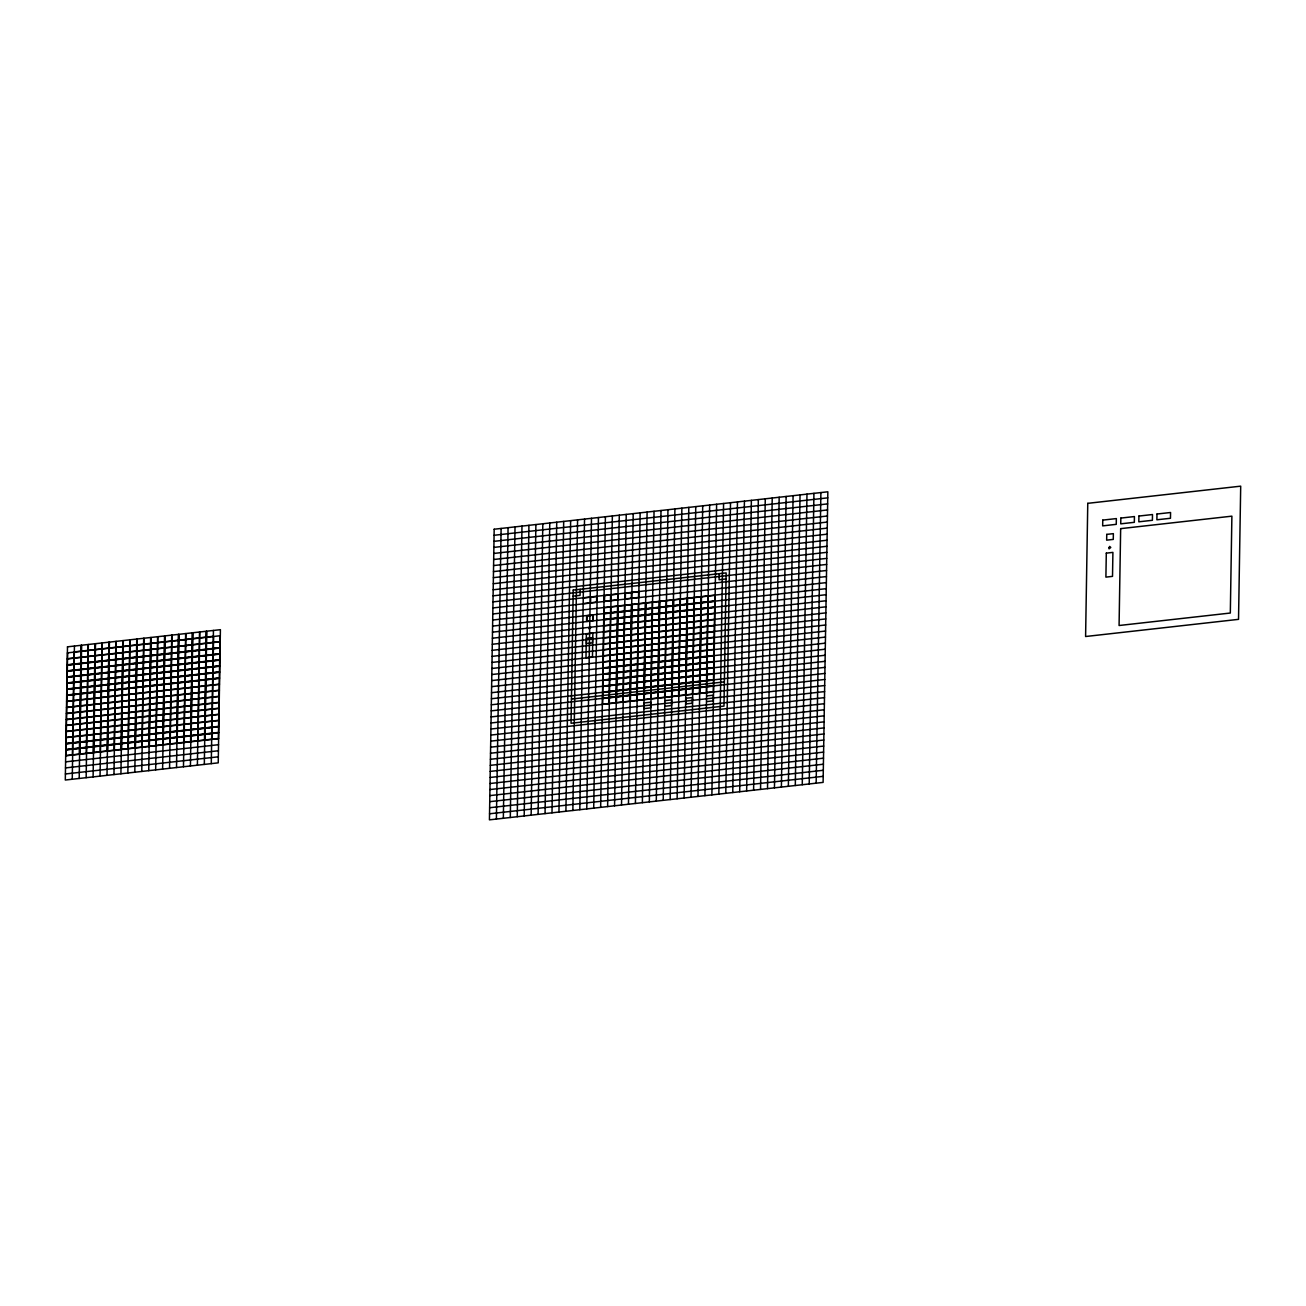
<?xml version="1.0" encoding="UTF-8"?>
<svg xmlns="http://www.w3.org/2000/svg" width="1306" height="1306" viewBox="0 0 1306 1306"><rect width="100%" height="100%" fill="white"/><g stroke="black" fill="none" stroke-linecap="round" stroke-linejoin="round"><path stroke-width="1.5" d="M66.214 737.825L66.133 743.473L72.614 742.739L72.712 737.09M66.312 731.768L66.231 737.417L72.712 736.682L72.809 731.034M66.41 725.712L66.328 731.36L72.809 730.625L72.907 724.977M66.524 719.247L66.606 713.598L73.103 712.88L73.005 718.529M66.622 713.207L66.704 707.542L73.201 706.824L73.103 712.472M66.72 707.15L66.802 701.485L73.299 700.767L73.201 706.415M66.818 701.093L66.9 695.445L73.397 694.71L73.299 700.359M67.504 659.106L67.406 664.77L73.887 664.036L73.985 658.387M67.602 653.065L67.504 658.714L73.985 657.979L74.083 652.331M72.254 779.241L74.426 646.046M79.65 736.306L79.568 741.955L73.071 742.69M79.764 730.25L79.666 735.915L73.169 736.633M79.862 724.21L79.764 729.858L73.267 730.576M79.96 717.745L80.058 712.096L73.56 712.815M80.058 711.688L80.156 706.04L73.658 706.775M80.156 705.632L80.254 699.983L73.756 700.718M80.254 699.575L80.352 693.927L73.854 694.661M80.939 657.604L80.841 663.252L74.36 663.987M81.037 651.547L80.939 657.196L74.458 657.93M81.135 645.49L81.037 651.155L74.556 651.874M79.209 778.458L81.364 645.262M80.123 736.258L80.025 741.906L86.523 741.188L86.604 735.523M80.221 730.201L80.123 735.849L86.62 735.131L86.702 729.483M80.319 724.144L80.221 729.809L86.718 729.075L86.8 723.426M80.417 717.696L80.515 712.048L86.996 711.313L86.914 716.961M80.515 711.639L80.613 705.991L87.094 705.256L87.012 710.905M80.613 705.583L80.711 699.934L87.192 699.2L87.11 704.848M80.711 699.526L80.809 693.878L87.306 693.143L87.208 698.808M81.396 657.555L81.315 663.203L87.796 662.469L87.894 656.82M81.494 651.498L81.413 657.147L87.894 656.428L87.992 650.763M81.592 645.442L81.511 651.09L87.992 650.372L88.09 644.723M86.147 777.69L88.318 644.495M93.559 734.756L93.461 740.404L86.98 741.122M93.657 728.699L93.575 734.347L87.078 735.082M93.754 722.642L93.673 728.291L87.175 729.026M93.869 716.178L93.95 710.529L87.469 711.264M93.967 710.138L94.048 704.473L87.567 705.207M94.065 704.081L94.146 698.432L87.665 699.151M94.163 698.024L94.244 692.376L87.763 693.094M94.848 656.036L94.75 661.701L88.253 662.42M94.946 649.996L94.848 655.645L88.351 656.363M95.044 643.94L94.946 649.588L88.449 650.323M93.101 776.907L95.273 643.711M94.016 734.707L93.934 740.355L100.415 739.62L100.513 733.972M94.114 728.65L94.032 734.298L100.513 733.564L100.611 727.915M94.228 722.593L94.13 728.242L100.611 727.507L100.709 721.859M94.326 716.129L94.424 710.48L100.905 709.746L100.807 715.41M94.424 710.072L94.522 704.424L101.003 703.705L100.905 709.354M94.522 704.032L94.62 698.367L101.101 697.649L101.003 703.297M94.62 697.975L94.718 692.311L101.199 691.592L101.117 697.241M95.305 655.987L95.207 661.636L101.705 660.918L101.786 655.269M95.403 649.931L95.305 655.596L101.803 654.861L101.884 649.213M95.501 643.891L95.403 649.539L101.901 648.804L101.982 643.156M100.056 776.123L102.227 642.927M107.467 733.188L107.37 738.837L100.888 739.571M107.565 727.132L107.467 732.78L100.986 733.515M107.663 721.075L107.565 726.74L101.084 727.458M107.761 714.627L107.859 708.978L101.362 709.697M107.859 708.57L107.957 702.922L101.46 703.64M107.957 702.514L108.055 696.865L101.558 697.6M108.055 696.457L108.153 690.809L101.672 691.543M108.741 654.486L108.659 660.134L102.162 660.869M108.839 648.429L108.757 654.077L102.26 654.812M108.937 642.372L108.855 648.021L102.358 648.755M107.01 775.34L109.182 642.144M107.925 733.139L107.827 738.788L114.324 738.07L114.422 732.405M108.023 727.083L107.925 732.731L114.422 732.013L114.52 726.348M108.12 721.026L108.039 726.675L114.52 725.956L114.618 720.308M108.235 714.578L108.316 708.913L114.814 708.195L114.716 713.843M108.333 708.521L108.414 702.873L114.912 702.138L114.814 707.787M108.431 702.465L108.512 696.816L115.01 696.082L114.912 701.73M108.529 696.408L108.61 690.76L115.108 690.025L115.01 695.674M109.214 654.437L109.116 660.085L115.597 659.35L115.695 653.702M109.312 648.38L109.214 654.028L115.695 653.294L115.793 647.645M109.41 642.323L109.312 647.972L115.793 647.254L115.891 641.589M113.965 774.556L116.12 641.36M121.36 731.638L121.278 737.286L114.781 738.004M121.458 725.581L121.376 731.229L114.879 731.948M121.556 719.524L121.474 725.173L114.977 725.907M121.67 713.06L121.768 707.411L115.271 708.146M121.768 707.003L121.866 701.355L115.369 702.089M121.866 700.963L121.964 695.298L115.467 696.033M121.964 694.906L122.062 689.258L115.565 689.976M122.65 652.918L122.552 658.583L116.071 659.301M122.748 646.862L122.65 652.527L116.169 653.245M122.846 640.822L122.748 646.47L116.267 647.188M120.919 773.789L123.074 640.593M121.833 731.572L121.736 737.237L128.233 736.502L128.315 730.854M121.931 725.532L121.833 731.18L128.331 730.446L128.412 724.797M122.029 719.475L121.931 725.124L128.429 724.389L128.51 718.741M122.127 713.011L122.225 707.362L128.706 706.628L128.625 712.276M122.225 706.954L122.323 701.306L128.804 700.571L128.723 706.236M122.323 700.898L122.421 695.249L128.902 694.531L128.821 700.179M122.421 694.857L122.519 689.193L129 688.474L128.919 694.123M123.107 652.869L123.025 658.518L129.506 657.8L129.604 652.151M123.205 646.813L123.123 652.461L129.604 651.743L129.702 646.095M123.303 640.756L123.221 646.421L129.702 645.686L129.8 640.038M127.857 773.005L130.029 639.809M135.269 730.07L135.171 735.719L128.69 736.453M135.367 724.014L135.269 729.662L128.788 730.397M135.465 717.957L135.367 723.606L128.886 724.34M135.579 711.509L135.661 705.86L129.18 706.579M135.677 705.452L135.759 699.804L129.278 700.522M135.775 699.396L135.857 693.747L129.376 694.466M135.873 693.339L135.955 687.691L129.474 688.425M136.542 651.368L136.461 657.016L129.963 657.751M136.64 645.311L136.559 650.959L130.061 651.694M136.738 639.254L136.657 644.903L130.159 645.637M134.812 772.221L136.983 639.026M135.726 730.021L135.644 735.67L142.125 734.935L142.223 729.287M135.824 723.965L135.742 729.613L142.223 728.895L142.321 723.23M135.922 717.908L135.84 723.557L142.321 722.838L142.419 717.174M136.036 711.46L136.118 705.795L142.615 705.077L142.517 710.725M136.134 705.403L136.232 699.738L142.713 699.02L142.615 704.669M136.232 699.347L136.33 693.698L142.811 692.964L142.713 698.612M136.33 693.29L136.428 687.642L142.909 686.907L142.811 692.555M137.016 651.319L136.918 656.967L143.415 656.232L143.497 650.584M137.114 645.262L137.016 650.91L143.513 650.176L143.595 644.527M137.212 639.205L137.114 644.854L143.611 644.119L143.693 638.471M141.766 771.438L143.938 638.242M149.178 728.503L149.08 734.168L142.599 734.886M149.276 722.463L149.178 728.111L142.697 728.83M149.374 716.406L149.276 722.055L142.795 722.773M149.472 709.942L149.57 704.293L143.072 705.028M149.57 703.885L149.668 698.237L143.17 698.971M149.668 697.828L149.766 692.18L143.268 692.915M149.766 691.788L149.863 686.123L143.366 686.858M150.451 649.8L150.353 655.449L143.872 656.183M150.549 643.744L150.451 649.409L143.97 650.127M150.647 637.703L150.549 643.352L144.068 644.07M148.721 770.671L150.876 637.475M149.635 728.454L149.537 734.103L156.034 733.384L156.116 727.736M149.733 722.398L149.635 728.062L156.132 727.328L156.214 721.679M149.831 716.357L149.733 722.006L156.23 721.271L156.328 715.623M149.929 709.893L150.027 704.244L156.524 703.51L156.426 709.158M150.043 703.836L150.125 698.188L156.622 697.453L156.524 703.101M150.141 697.779L150.223 692.131L156.72 691.396L156.622 697.061M150.239 691.723L150.321 686.074L156.818 685.356L156.72 691.005M150.908 649.751L150.827 655.4L157.308 654.681L157.406 649.017M151.006 643.695L150.925 649.343L157.406 648.625L157.504 642.976M151.104 637.638L151.023 643.287L157.504 642.568L157.602 636.92M155.675 769.887L157.83 636.691M163.07 726.952L162.989 732.601L156.491 733.335M163.168 720.896L163.087 726.544L156.589 727.279M163.266 714.839L163.185 720.488L156.687 721.222M163.381 708.391L163.462 702.726L156.981 703.461M163.479 702.334L163.56 696.686L157.079 697.404M163.577 696.278L163.658 690.629L157.177 691.347M163.674 690.221L163.756 684.573L157.275 685.291M164.36 648.249L164.262 653.898L157.781 654.616M164.458 642.193L164.36 647.841L157.879 648.576M164.556 636.136L164.458 641.785L157.977 642.519M162.613 769.103L164.785 635.908M163.544 726.903L163.446 732.552L169.927 731.817M163.642 720.847L163.544 726.495L170.025 725.761M163.74 714.79L163.642 720.439L170.139 719.72M163.838 708.325L163.936 702.677L170.417 701.959M163.936 702.285L164.034 696.62L170.515 695.902M164.034 696.229L164.132 690.564L170.613 689.846M164.132 690.172L164.23 684.524L170.711 683.789M164.817 648.184L164.719 653.849L171.217 653.114M164.915 642.144L164.817 647.792L171.315 647.058M165.013 636.087L164.915 641.736L171.412 641.001M169.568 768.32L171.739 635.124M170.482 726.12L170.4 731.768L176.881 731.034L176.979 725.385M170.58 720.063L170.498 725.712L176.979 724.993L177.077 719.328M170.694 714.007L170.596 719.655L177.077 718.937L177.175 713.288M170.792 707.558L170.89 701.893L177.371 701.175L177.273 706.824M170.89 701.502L170.988 695.853L177.469 695.119L177.371 700.767M170.988 695.445L171.086 689.797L177.567 689.062L177.469 694.71M171.086 689.388L171.184 683.74L177.665 683.005L177.583 688.654M171.772 647.417L171.674 653.065L178.171 652.331L178.253 646.682M171.87 641.36L171.772 647.009L178.269 646.274L178.351 640.626M171.968 635.304L171.87 640.952L178.367 640.234L178.449 634.569M176.522 767.536L178.693 634.341M177.436 725.336L177.355 730.985L183.836 730.266M177.534 719.28L177.453 724.928L183.934 724.21M177.632 713.223L177.551 718.888L184.032 718.153M177.747 706.775L177.828 701.126L184.326 700.391M177.845 700.718L177.926 695.07L184.424 694.335M177.942 694.661L178.024 689.013L184.521 688.278M178.04 688.605L178.122 682.956L184.619 682.222M178.726 646.633L178.628 652.282L185.126 651.547M178.824 640.577L178.726 646.225L185.223 645.507M178.922 634.52L178.824 640.169L185.321 639.45M183.477 766.769L185.648 633.573M184.391 724.552L184.293 730.201L190.79 729.483L190.888 723.834M184.489 718.496L184.391 724.161L190.888 723.426L190.986 717.778M184.587 712.456L184.505 718.104L190.986 717.369L191.084 711.721M184.701 705.991L184.783 700.342L191.28 699.608L191.182 705.256M184.799 699.934L184.881 694.286L191.378 693.551L191.28 699.216M184.897 693.878L184.979 688.229L191.476 687.511L191.378 693.16M184.995 687.821L185.077 682.173L191.574 681.454L191.476 687.103M185.664 645.85L185.583 651.498L192.064 650.78L192.162 645.131M185.779 639.793L185.681 645.442L192.162 644.723L192.26 639.075M185.876 633.736L185.779 639.401L192.26 638.667L192.357 633.018M190.431 765.985L192.586 632.79M191.345 723.785L191.247 729.434L197.745 728.699M191.443 717.729L191.345 723.377L197.843 722.642M191.541 711.672L191.443 717.321L197.941 716.586M191.639 705.207L191.737 699.559L198.218 698.824M191.737 699.151L191.835 693.502L198.332 692.784M191.835 693.111L191.933 687.446L198.43 686.727M191.933 687.054L192.031 681.405L198.528 680.671M192.619 645.066L192.537 650.731L199.018 649.996M192.717 639.009L192.635 644.674L199.116 643.94M192.815 632.969L192.733 638.618L199.214 637.883M197.386 765.202L199.54 632.006M198.3 723.002L198.202 728.65L204.699 727.915L204.781 722.267M198.398 716.945L198.3 722.593L204.797 721.859L204.879 716.21M198.496 710.888L198.398 716.537L204.895 715.819L204.977 710.154M198.594 704.424L198.692 698.775L205.173 698.057L205.091 703.705M198.692 698.384L198.79 692.719L205.271 692L205.189 697.649M198.79 692.327L198.887 686.678L205.369 685.944L205.287 691.592M198.887 686.27L198.985 680.622L205.466 679.887L205.385 685.536M199.573 644.299L199.475 649.947L205.973 649.213L206.07 643.564M199.671 638.242L199.589 643.891L206.07 643.156L206.168 637.508M199.769 632.186L199.687 637.834L206.168 637.099L206.266 631.451M204.324 764.418L206.495 631.222M205.254 722.218L205.156 727.866L211.637 727.148M205.352 716.161L205.254 721.81L211.735 721.092M205.45 710.105L205.352 715.753L211.833 715.035M205.548 703.656L205.646 698.008L212.127 697.273M205.646 697.6L205.744 691.951L212.225 691.217M205.744 691.543L205.842 685.895L212.323 685.16M205.842 685.487L205.94 679.838L212.421 679.104M206.528 643.515L206.43 649.164L212.927 648.429M206.626 637.459L206.528 643.107L213.025 642.372M206.723 631.402L206.626 637.05L213.123 636.332M211.278 763.635L213.449 630.455M212.192 721.434L212.111 727.083L218.592 726.365L218.69 720.716M212.29 715.378L212.209 721.026L218.69 720.308L218.788 714.66M212.388 709.321L212.307 714.986L218.788 714.251L218.886 708.603M212.503 702.873L212.584 697.224L219.081 696.49L218.984 702.138M212.6 696.816L212.682 691.168L219.179 690.433L219.081 696.082M212.698 690.76L212.796 685.111L219.277 684.377L219.179 690.041M212.796 684.703L212.894 679.055L219.375 678.336L219.277 683.985M213.482 642.732L213.384 648.38L219.881 647.662L219.963 641.997M213.58 636.675L213.482 642.323L219.979 641.605L220.061 635.957M496.394 819.058L501.112 528.457M503.349 818.274L508.067 527.673M510.303 817.491L515.021 526.889M517.241 816.723L521.976 526.106M524.196 815.94L528.93 525.322M531.15 815.156L535.884 524.555M538.105 814.373L542.823 523.771M545.059 813.589L549.777 522.988M551.997 812.822L556.731 522.204M558.952 812.038L563.686 521.437M565.906 811.255L570.64 520.653M572.861 810.471L577.579 519.87M580.158 589.3L580.06 595.356L573.105 596.124M579.815 809.704L584.533 519.086M586.802 621.166L586.9 615.926L592.924 615.24L592.826 620.497M586.769 808.92L591.487 518.302M590.573 602.621L590.671 597.364M596.597 601.935L596.695 596.695M593.708 808.136L598.442 517.535M600.662 807.353L605.396 516.752M603.258 662.224L603.16 667.872L609.657 667.154L609.739 661.505M603.356 656.167L603.258 661.832L609.755 661.097L609.837 655.449M603.454 650.127L603.356 655.775L609.853 655.041L609.935 649.392M603.552 643.662L603.65 638.014L610.131 637.279L610.049 642.927M603.65 637.606L603.747 631.957L610.245 631.222L610.147 636.887M603.747 631.549L603.845 625.9L610.343 625.166L610.245 630.831M603.845 625.492L603.943 619.844L610.441 619.126L610.343 624.774M604.482 601.054L604.564 595.814M610.506 600.385L610.588 595.128M607.616 806.569L612.351 515.968M616.693 660.722L616.612 666.37L610.114 667.105M616.791 654.665L616.71 660.314L610.212 661.048M616.889 648.609L616.807 654.257L610.31 654.992M617.003 642.16L617.085 636.495L610.604 637.23M617.101 636.104L617.183 630.455L610.702 631.173M617.199 630.047L617.281 624.399L610.8 625.117M617.297 623.99L617.379 618.342L610.898 619.06M614.571 805.802L619.289 515.184M617.167 660.673L617.069 666.321L623.55 665.587L623.648 659.938M617.265 654.616L617.167 660.265L623.648 659.53L623.746 653.882M617.363 648.56L617.265 654.208L623.746 653.49L623.844 647.825M617.46 642.095L617.558 636.446L624.039 635.728L623.942 641.377M617.558 636.055L617.656 630.39L624.137 629.672L624.056 635.32M617.656 629.998L617.754 624.35L624.235 623.615L624.154 629.263M617.754 623.942L617.852 618.293L624.333 617.558L624.252 623.207M621.525 805.018L626.243 514.401M625.329 598.719L625.427 593.463M631.369 598.034L631.451 592.793M630.602 659.155L630.504 664.803L624.023 665.538M630.7 653.098L630.602 658.763L624.121 659.481M630.798 647.058L630.7 652.706L624.219 653.424M630.896 640.593L630.994 634.945L624.497 635.663M630.994 634.536L631.092 628.888L624.595 629.623M631.092 628.48L631.19 622.831L624.709 623.566M631.19 622.423L631.288 616.775L624.807 617.509M628.464 804.235L633.198 513.633M631.059 659.106L630.978 664.754L637.459 664.036L637.557 658.387M631.157 653.049L631.076 658.697L637.557 657.979L637.655 652.331M631.255 646.992L631.173 652.657L637.655 651.923L637.752 646.274M631.369 640.544L631.451 634.896L637.948 634.161L637.85 639.809M631.467 634.487L631.549 628.839L638.046 628.104L637.948 633.753M631.565 628.431L631.647 622.782L638.144 622.048L638.046 627.713M631.663 622.374L631.745 616.726L638.242 615.991L638.144 621.656M635.418 803.451L640.152 512.85M644.495 657.604L644.413 663.252L637.916 663.97M644.593 651.547L644.511 657.196L638.014 657.93M644.707 645.49L644.609 651.139L638.112 651.874M644.805 639.026L644.903 633.377L638.405 634.112M644.903 632.986L645.001 627.321L638.503 628.055M645.001 626.929L645.099 621.281L638.601 621.999M645.099 620.872L645.197 615.224L638.699 615.942M642.372 802.668L647.107 512.066M644.968 657.555L644.87 663.203L651.368 662.469L651.449 656.82M645.066 651.498L644.968 657.147L651.465 656.412L651.547 650.763M645.164 645.442L645.066 651.09L651.563 650.355L651.645 644.707M645.262 638.977L645.36 633.328L651.841 632.594L651.759 638.259M645.36 632.92L645.458 627.272L651.939 626.554L651.857 632.202M645.458 626.88L645.556 621.215L652.037 620.497L651.955 626.145M645.556 620.823L645.654 615.175L652.135 614.44L652.053 620.089M649.327 801.9L654.045 511.283M658.404 656.036L658.306 661.685L651.825 662.42M658.502 649.98L658.404 655.628L651.923 656.363M658.599 643.923L658.518 649.588L652.02 650.306M658.714 637.475L658.795 631.826L652.314 632.545M658.812 631.418L658.893 625.77L652.412 626.488M658.91 625.362L658.991 619.713L652.51 620.448M659.008 619.305L659.089 613.657L652.608 614.391M656.281 801.117L660.999 510.515M658.861 655.987L658.779 661.636L665.26 660.918L665.358 655.253M658.959 649.931L658.877 655.579L665.358 654.861L665.456 649.213M659.057 643.874L658.975 649.523L665.456 648.804L665.554 643.156M659.171 637.426L659.269 631.778L665.75 631.043L665.652 636.691M659.269 631.369L659.367 625.721L665.848 624.986L665.75 630.635M659.367 625.313L659.465 619.664L665.946 618.93L665.848 624.578M659.465 619.256L659.563 613.608L666.044 612.873L665.946 618.538M663.219 800.333L667.954 509.732M672.312 654.486L672.215 660.134L665.734 660.852M672.41 648.429L672.312 654.077L665.831 654.812M672.508 642.372L672.41 648.021L665.929 648.755M672.606 635.908L672.704 630.259L666.207 630.994M672.704 629.851L672.802 624.203L666.305 624.937M672.802 623.811L672.9 618.146L666.403 618.881M672.9 617.754L672.998 612.106L666.501 612.824M670.174 799.55L674.908 508.948M672.77 654.42L672.672 660.085L679.169 659.35L679.267 653.702M672.868 648.38L672.77 654.028L679.267 653.294L679.365 647.645M672.965 642.323L672.868 647.972L679.365 647.237L679.463 641.589M673.08 635.859L673.161 630.21L679.659 629.476L679.561 635.14M673.178 629.802L673.259 624.154L679.757 623.419L679.659 629.084M673.276 623.746L673.357 618.097L679.855 617.379L679.757 623.027M673.374 617.705L673.455 612.041L679.953 611.322L679.855 616.971M677.128 798.782L681.863 508.165M686.205 652.918L686.123 658.567L679.626 659.301M686.303 646.862L686.221 652.51L679.724 653.245M686.401 640.805L686.319 646.454L679.822 647.188M686.515 634.357L686.597 628.708L680.116 629.427M686.613 628.3L686.695 622.652L680.214 623.37M686.711 622.244L686.809 616.595L680.312 617.314M686.809 616.187L686.907 610.539L680.41 611.273M684.083 797.999L688.801 507.381M686.678 652.869L686.581 658.518L693.078 657.783L693.16 652.135M686.776 646.813L686.678 652.461L693.176 651.743L693.257 646.078M686.874 640.756L686.776 646.405L693.274 645.686L693.355 640.038M686.972 634.308L687.07 628.643L693.551 627.925L693.47 633.573M687.07 628.251L687.168 622.603L693.649 621.868L693.568 627.517M687.168 622.195L687.266 616.546L693.747 615.812L693.666 621.46M687.266 616.138L687.364 610.49L693.845 609.755L693.764 615.404M691.037 797.215L695.755 506.614M700.114 651.351L700.016 657.016L693.535 657.734M700.212 645.311L700.114 650.959L693.633 651.678M700.31 639.254L700.212 644.903L693.731 645.637M700.408 632.79L700.506 627.141L694.025 627.876M700.506 626.733L700.604 621.085L694.123 621.819M700.62 620.677L700.702 615.028L694.221 615.763M700.718 614.636L700.8 608.971L694.319 609.706M697.992 796.431L702.71 505.83M700.571 651.302L700.489 656.951L706.97 656.232L707.068 650.584M700.669 645.246L700.587 650.91L707.068 650.176L707.166 644.527M700.767 639.205L700.685 644.854L707.166 644.119L707.264 638.471M700.881 632.741L700.963 627.092L707.46 626.358L707.362 632.006M700.979 626.684L701.061 621.036L707.558 620.301L707.46 625.966M701.077 620.628L701.175 614.979L707.656 614.261L707.558 619.909M701.175 614.571L701.273 608.923L707.754 608.204L707.656 613.853M704.93 795.648L709.664 505.047M714.023 649.8L713.925 655.449L707.428 656.183M714.121 643.744L714.023 649.392L707.542 650.127M714.219 637.687L714.121 643.336L707.64 644.07M714.317 631.239L714.415 625.574L707.917 626.309M714.415 625.182L714.513 619.534L708.015 620.252M714.513 619.126L714.611 613.477L708.113 614.195M714.611 613.069L714.709 607.421L708.211 608.139M711.884 794.881L716.619 504.263M719.198 573.693L719.1 579.75L726.038 578.966M718.839 794.097L723.573 503.496M725.793 793.313L730.511 502.712M732.748 792.53L737.466 501.928M739.686 791.746L744.42 501.145M746.64 790.979L751.374 500.361M753.595 790.195L758.329 499.594M760.549 789.412L765.267 498.81M767.504 788.628L772.221 498.027M774.458 787.861L779.176 497.243M781.396 787.077L786.13 496.46M788.351 786.294L793.085 495.692M795.305 785.51L800.039 494.909M802.259 784.726L806.977 494.125M809.214 783.959L813.932 493.341M816.152 783.176L820.886 492.574M494.076 535.28L827.743 497.847M493.978 541.337L827.645 503.887M493.88 547.394L827.547 509.944M493.782 553.45L827.449 516.001M493.668 559.507L827.351 522.057M493.57 565.563L827.253 528.114M493.472 571.604L827.155 534.17M493.374 577.66L827.057 540.227M493.276 583.717L826.959 546.267M493.178 589.773L826.845 552.324M493.08 595.83L826.747 558.38M492.982 601.886L826.649 564.437M67.373 652.886L220.306 635.728M492.884 607.943L826.551 570.493M583.488 597.968L596.924 596.467L596.826 602.115L583.39 603.617M625.199 593.283L638.634 591.781L638.536 597.43L625.101 598.948M67.275 658.942L220.208 641.768M492.786 613.983L826.453 576.55M67.177 664.999L220.11 647.825M74.344 664.395L80.841 663.66L80.743 669.309L74.262 670.043M88.253 662.828L94.734 662.093L94.652 667.758L88.155 668.476M102.162 661.26L108.643 660.542L108.561 666.191L102.064 666.925M116.054 659.71L122.552 658.975L122.454 664.623L115.973 665.358M129.963 658.142L136.444 657.424L136.363 663.073L129.865 663.791M143.872 656.591L150.353 655.857L150.255 661.505L143.774 662.24M157.765 655.024L164.262 654.306L164.164 659.954L157.683 660.673M171.2 653.522L164.719 654.241L164.621 659.905L171.119 659.171M185.109 651.955L178.628 652.69L178.53 658.338L185.011 657.604M199.018 650.404L192.521 651.123L192.439 656.771L198.92 656.053M212.911 648.837L206.43 649.572L206.332 655.22L212.829 654.486M492.689 620.04L826.355 582.607M611.094 606.964L617.575 606.229L617.493 611.877L610.996 612.612M625.003 605.396L631.484 604.678L631.386 610.326L624.905 611.045M638.895 603.845L645.393 603.111L645.295 608.759L638.814 609.494M652.804 602.278L659.285 601.544L659.204 607.208L652.706 607.927M666.713 600.711L673.194 599.993L673.096 605.641L666.615 606.376M680.606 599.16L687.103 598.426L687.005 604.074L680.524 604.809M694.514 597.593L700.995 596.875L700.914 602.523L694.417 603.241M708.407 596.042L714.904 595.307L714.806 600.956L708.325 601.691M67.079 671.039L220.012 653.882M74.246 670.435L80.743 669.717L80.645 675.365L74.164 676.1M88.155 668.884L94.636 668.15L94.554 673.798L88.057 674.533M102.064 667.317L108.545 666.599L108.447 672.247L101.966 672.965M115.956 665.766L122.454 665.032L122.356 670.68L115.875 671.415M129.865 664.199L136.346 663.481L136.265 669.129L129.767 669.847M143.774 662.648L150.255 661.913L150.157 667.562L143.676 668.297M157.667 661.081L164.164 660.346L164.066 666.011L157.585 666.729M171.102 659.579L164.621 660.297L164.523 665.946L171.021 665.227M185.011 658.012L178.53 658.746L178.432 664.395L184.913 663.66M198.92 656.445L192.423 657.179L192.341 662.828L198.822 662.109M212.813 654.894L206.332 655.612L206.234 661.277L212.731 660.542M492.591 626.096L826.257 588.663M610.996 613.02L617.477 612.285L617.395 617.934L610.898 618.669M624.905 611.453L631.386 610.718L631.288 616.383L624.807 617.101M638.797 609.886L645.295 609.167L645.197 614.816L638.716 615.55M652.706 608.335L659.187 607.6L659.106 613.249L652.608 613.983M666.599 606.768L673.096 606.049L672.998 611.698L666.517 612.416M680.508 605.217L687.005 604.482L686.907 610.131L680.41 610.865M694.417 603.65L700.898 602.931L700.816 608.58L694.319 609.298M708.309 602.099L714.806 601.364L714.709 607.012L708.227 607.747M66.981 677.096L219.898 659.938M74.148 676.492L80.645 675.773L80.548 681.422L74.067 682.14M88.057 674.941L94.538 674.206L94.456 679.855L87.959 680.589M101.966 673.374L108.447 672.655L108.349 678.304L101.868 679.022M115.859 671.823L122.356 671.088L122.258 676.737L115.777 677.471M129.767 670.256L136.248 669.521L136.167 675.186L129.669 675.904M143.66 668.688L150.157 667.97L150.059 673.618L143.578 674.353M157.569 667.137L164.066 666.403L163.968 672.051L157.471 672.786M171.004 665.619L164.523 666.354L164.425 672.002L170.923 671.284M184.913 664.068L178.432 664.787L178.334 670.451L184.815 669.717M198.822 662.501L192.325 663.236L192.243 668.884L198.724 668.15M212.715 660.95L206.234 661.669L206.136 667.333L212.633 666.599M492.493 632.153L826.159 594.703M66.884 683.152L219.8 665.995M74.05 682.548L80.548 681.83L80.45 687.478L73.969 688.197M87.959 680.997L94.44 680.263L94.358 685.911L87.861 686.646M101.868 679.43L108.349 678.696L108.251 684.36L101.77 685.079M115.761 677.863L122.258 677.145L122.16 682.793L115.679 683.528M129.669 676.312L136.151 675.577L136.069 681.226L129.572 681.961M143.562 674.745L150.059 674.027L149.961 679.675L143.48 680.393M157.471 673.194L163.968 672.459L163.87 678.108L157.373 678.842M170.906 671.676L164.425 672.41L164.327 678.059L170.825 677.324M184.815 670.125L178.334 670.843L178.236 676.508L184.717 675.773M198.724 668.558L192.227 669.292L192.145 674.941L198.626 674.206M212.617 667.007L206.136 667.725L206.038 673.374L212.535 672.655M492.395 638.21L826.061 600.76M66.769 689.209L219.702 672.051M73.952 688.605L80.45 687.87L80.352 693.535L73.871 694.253M87.861 687.038L94.342 686.319L94.261 691.968L87.763 692.702M101.77 685.487L108.251 684.752L108.153 690.401L101.672 691.135M115.663 683.92L122.16 683.201L122.062 688.85L115.581 689.568M129.572 682.369L136.053 681.634L135.971 687.283L129.474 688.017M143.464 680.801L149.961 680.083L149.863 685.732L143.382 686.45M157.373 679.251L163.87 678.516L163.772 684.164L157.275 684.899M170.808 677.732L164.327 678.467L164.23 684.115L170.727 683.381M184.717 676.182L178.236 676.9L178.138 682.548L184.619 681.83M198.626 674.614L192.129 675.349L192.047 680.997L198.528 680.263M212.519 673.047L206.038 673.782L205.94 679.43L212.437 678.712M492.297 644.266L825.963 606.817M66.671 695.265L219.604 678.108M492.199 650.323L825.865 612.873M66.573 701.322L219.506 684.148M492.101 656.363L825.767 618.93M610.506 643.287L616.987 642.552L616.905 648.2L610.408 648.935M624.399 641.719L630.896 641.001L630.798 646.65L624.317 647.368M638.308 640.169L644.805 639.434L644.707 645.082L638.21 645.817M652.216 638.601L658.697 637.883L658.616 643.532L652.118 644.25M666.109 637.05L672.606 636.316L672.508 641.964L666.027 642.699M680.018 635.483L686.499 634.749L686.417 640.413L679.92 641.132M693.927 633.916L700.408 633.198L700.31 638.846L693.829 639.581M707.819 632.365L714.317 631.631L714.219 637.279L707.738 638.014M66.475 707.379L219.408 690.205M492.003 662.42L825.67 624.986M66.377 713.419L219.31 696.261M491.905 668.476L825.572 631.043M66.279 719.475L219.212 702.318M73.463 718.871L79.96 718.153L79.862 723.802L73.365 724.52M87.371 717.321L93.852 716.586L93.771 722.234L87.273 722.969M101.264 715.753L107.761 715.035L107.663 720.683L101.182 721.402M115.173 714.202L121.654 713.468L121.572 719.116L115.075 719.851M129.082 712.635L135.563 711.901L135.465 717.565L128.984 718.284M142.974 711.068L149.472 710.35L149.374 715.998L142.893 716.733M156.883 709.517L163.364 708.783L163.283 714.431L156.785 715.166M170.319 707.999L163.838 708.734L163.74 714.382L170.237 713.664M184.228 706.448L177.73 707.183L177.649 712.831L184.13 712.096M198.12 704.881L191.639 705.615L191.541 711.264L198.039 710.546M212.029 703.33L205.548 704.048L205.45 709.713L211.931 708.978M491.807 674.533L825.474 637.083M66.182 725.532L219.114 708.374M491.709 680.589L825.376 643.14M610.114 667.497L616.595 666.778L616.514 672.427L610.016 673.145M624.007 665.946L630.504 665.211L630.406 670.86L623.925 671.594M637.916 664.379L644.397 663.66L644.315 669.309L637.818 670.027M651.825 662.828L658.306 662.093L658.208 667.741L651.727 668.476M665.717 661.26L672.215 660.526L672.117 666.191L665.636 666.909M679.626 659.693L686.107 658.975L686.025 664.623L679.528 665.358M693.519 658.142L700.016 657.408L699.918 663.056L693.437 663.791M707.428 656.575L713.925 655.857L713.827 661.505L707.33 662.24M66.084 731.589L219.016 714.431M491.611 686.646L825.278 649.196M610.016 673.553L616.497 672.835L616.399 678.483L609.918 679.202M623.909 672.002L630.406 671.268L630.308 676.916L623.827 677.651M637.818 670.435L644.299 669.7L644.217 675.365L637.72 676.084M651.727 668.868L658.208 668.15L658.11 673.798L651.629 674.533M665.619 667.317L672.117 666.582L672.019 672.231L665.538 672.965M679.528 665.75L686.009 665.032L685.928 670.68L679.43 671.415M693.421 664.199L699.918 663.464L699.82 669.113L693.339 669.847M707.33 662.632L713.827 661.913L713.729 667.562L707.232 668.28M65.986 737.645L218.918 720.488M491.513 692.702L825.18 655.253M609.918 679.61L616.399 678.875L616.301 684.54L609.82 685.258M623.811 678.043L630.308 677.324L630.21 682.973L623.729 683.707M637.72 676.492L644.201 675.757L644.119 681.405L637.622 682.14M651.629 674.924L658.11 674.206L658.012 679.855L651.531 680.589M665.521 673.374L672.019 672.639L671.921 678.287L665.44 679.022M679.43 671.806L685.911 671.088L685.83 676.737L679.332 677.455M693.323 670.256L699.82 669.521L699.722 675.169L693.241 675.904M707.232 668.688L713.729 667.954L713.631 673.618L707.134 674.337M65.888 743.702L218.82 726.528M73.071 743.098L79.552 742.363L79.47 748.011L72.973 748.746M86.98 741.53L93.461 740.812L93.363 746.461L86.882 747.179M100.872 739.98L107.37 739.245L107.272 744.893L100.791 745.628M114.781 738.412L121.262 737.678L121.18 743.343L114.683 744.061M128.69 736.845L135.171 736.127L135.073 741.775L128.592 742.51M142.583 735.294L149.08 734.56L148.982 740.208L142.501 740.943M156.491 733.727L162.972 733.009L162.891 738.657L156.393 739.376M169.927 732.225L163.446 732.96L163.348 738.608L169.829 737.874M183.836 730.658L177.338 731.393L177.257 737.041L183.738 736.323M197.728 729.107L191.247 729.825L191.149 735.49L197.647 734.756M211.637 727.54L205.14 728.275L205.058 733.923L211.539 733.188M491.415 698.743L825.082 661.309M609.82 685.666L616.301 684.932L616.203 690.58L609.722 691.315M623.713 684.099L630.21 683.381L630.112 689.029L623.631 689.764M637.622 682.548L644.103 681.814L644.021 687.462L637.524 688.197M651.514 680.981L658.012 680.263L657.914 685.911L651.433 686.63M665.423 679.43L671.921 678.696L671.823 684.344L665.325 685.079M679.332 677.863L685.813 677.128L685.732 682.793L679.234 683.511M693.225 676.296L699.722 675.577L699.624 681.226L693.143 681.961M707.134 674.745L713.615 674.01L713.533 679.659L707.036 680.393M65.79 749.758L218.722 732.584M72.973 749.154L79.454 748.42L79.372 754.068L72.875 754.803M86.882 747.587L93.363 746.852L93.265 752.517L86.784 753.236M100.774 746.02L107.272 745.302L107.174 750.95L100.693 751.685M114.683 744.469L121.164 743.734L121.083 749.383L114.585 750.117M128.576 742.902L135.073 742.183L134.975 747.832L128.494 748.55M142.485 741.351L148.982 740.616L148.884 746.265L142.387 746.999M156.393 739.784L162.875 739.065L162.793 744.714L156.296 745.432M169.829 738.282L163.348 739L163.25 744.665L169.731 743.93M183.738 736.715L177.241 737.449L177.159 743.098L183.64 742.363M197.63 735.164L191.149 735.882L191.051 741.53L197.549 740.812M211.539 733.597L205.042 734.331L204.96 739.98L211.441 739.245M491.317 704.799L824.984 667.366M609.722 691.723L616.203 690.988L616.106 696.637L609.624 697.371M623.615 690.156L630.112 689.437L630.014 695.086L623.533 695.804M637.524 688.605L644.005 687.87L643.923 693.519L637.426 694.253M651.416 687.038L657.914 686.303L657.816 691.968L651.335 692.686M665.325 685.47L671.823 684.752L671.725 690.401L665.227 691.135M679.234 683.92L685.715 683.185L685.634 688.833L679.136 689.568M693.127 682.352L699.624 681.634L699.526 687.283L693.045 688.017M707.036 680.801L713.517 680.067L713.435 685.715L706.938 686.45M65.692 755.799L218.624 738.641M571.44 699.053L724.373 681.895M491.219 710.856L824.886 673.423M609.624 697.779L616.106 697.045L616.008 702.693L609.527 703.428M623.517 696.212L630.014 695.478L629.916 701.142L623.435 701.861M637.426 694.645L643.907 693.927L643.825 699.575L637.328 700.31M651.319 693.094L657.816 692.36L657.718 698.008L651.237 698.743M665.227 691.527L671.725 690.809L671.627 696.457L665.129 697.192M679.136 689.976L685.617 689.241L685.536 694.89L679.038 695.625M693.029 688.409L699.526 687.691L699.428 693.339L692.947 694.057M706.938 686.858L713.419 686.123L713.337 691.772L706.84 692.506M65.594 761.855L218.526 744.698M491.121 716.912L824.788 679.463M65.496 767.912L218.429 750.754M665.081 700.62L671.562 699.885L671.48 705.534L664.983 706.268M706.791 695.935L713.272 695.2L713.19 700.865L706.693 701.583M491.023 722.969L824.69 685.519M65.398 773.968L218.331 756.811M490.925 729.026L824.592 691.576M490.827 735.082L824.494 697.633M490.73 741.139L824.396 703.689M490.615 747.179L824.298 709.746M490.517 753.236L824.2 715.802M490.419 759.292L824.102 721.843M490.321 765.349L824.004 727.899M490.223 771.405L823.906 733.956M490.125 777.462L823.792 740.012M490.028 783.518L823.694 746.069M489.93 789.559L823.596 752.125M489.832 795.615L823.498 758.182M489.734 801.672L823.4 764.222M489.636 807.728L823.302 770.279M489.538 813.785L823.204 776.335M67.488 646.829L65.3 780.025L218.233 762.851L220.404 629.672L67.471 646.829M66.018 749.922L65.937 755.586L72.418 754.852L72.516 749.203L66.018 749.922M66.116 743.881L66.035 749.53L72.516 748.795L72.614 743.147L66.116 743.881M66.508 719.655L66.426 725.303L72.907 724.585L73.005 718.92L66.508 719.655M66.998 689.388L66.916 695.037L73.397 694.302L73.495 688.654L66.998 689.388M67.096 683.332L67.014 688.98L73.495 688.246L73.593 682.597L67.096 683.332M67.21 677.275L67.112 682.924L73.593 682.205L73.691 676.541L67.21 677.275M67.308 671.219L67.21 676.867L73.691 676.149L73.789 670.5L67.308 671.219M67.406 665.162L67.308 670.811L73.789 670.092L73.887 664.444L67.406 665.162M79.927 748.371L79.829 754.019L86.327 753.284L86.408 747.636L79.927 748.371M80.025 742.314L79.927 747.963L86.425 747.244L86.506 741.579L80.025 742.314M80.417 718.088L80.319 723.753L86.816 723.018L86.898 717.369L80.417 718.088M80.907 687.821L80.809 693.47L87.306 692.751L87.404 687.103L80.907 687.821M81.005 681.765L80.907 687.413L87.404 686.695L87.502 681.046L81.005 681.765M81.103 675.708L81.021 681.373L87.502 680.638L87.6 674.99L81.103 675.708M81.201 669.668L81.119 675.316L87.6 674.582L87.698 668.933L81.201 669.668M81.299 663.611L81.217 669.26L87.698 668.525L87.796 662.877L81.299 663.611M93.82 746.803L93.738 752.452L100.219 751.734L100.317 746.085L93.82 746.803M93.918 740.747L93.836 746.412L100.317 745.677L100.415 740.029L93.918 740.747M94.326 716.537L94.228 722.185L100.709 721.451L100.807 715.802L94.326 716.537M94.816 686.27L94.718 691.919L101.215 691.184L101.297 685.536L94.816 686.27M94.914 680.214L94.816 685.862L101.313 685.128L101.395 679.479L94.914 680.214M95.012 674.157L94.914 679.806L101.411 679.071L101.493 673.423L95.012 674.157M95.109 668.101L95.012 673.749L101.509 673.031L101.59 667.366L95.109 668.101M95.207 662.044L95.109 667.692L101.607 666.974L101.688 661.326L95.207 662.044M107.729 745.253L107.631 750.901L114.128 750.166L114.21 744.518L107.729 745.253M107.827 739.196L107.729 744.844L114.226 744.11L114.324 738.461L107.827 739.196M108.218 714.97L108.137 720.634L114.618 719.9L114.716 714.251L108.218 714.97M108.708 684.703L108.627 690.352L115.108 689.633L115.206 683.969L108.708 684.703M108.806 678.647L108.724 684.295L115.206 683.577L115.303 677.928L108.806 678.647M108.904 672.59L108.822 678.255L115.303 677.52L115.401 671.872L108.904 672.59M109.002 666.533L108.92 672.198L115.401 671.464L115.499 665.815L109.002 666.533M109.1 660.493L109.018 666.142L115.499 665.407L115.597 659.759L109.1 660.493M121.638 743.685L121.54 749.334L128.037 748.616L128.119 742.951L121.638 743.685M121.736 737.629L121.638 743.277L128.135 742.559L128.217 736.91L121.736 737.629M122.127 713.419L122.029 719.067L128.527 718.333L128.608 712.684L122.127 713.419M122.617 683.136L122.519 688.801L129.016 688.066L129.098 682.418L122.617 683.136M122.715 677.096L122.617 682.744L129.114 682.01L129.196 676.361L122.715 677.096M122.813 671.039L122.715 676.688L129.212 675.953L129.31 670.305L122.813 671.039M122.911 664.983L122.813 670.631L129.31 669.896L129.408 664.248L122.911 664.983M123.009 658.926L122.911 664.574L129.408 663.856L129.506 658.191L123.009 658.926M135.53 742.135L135.449 747.783L141.93 747.048L142.028 741.4L135.53 742.135M135.628 736.078L135.546 741.726L142.028 740.992L142.125 735.343L135.628 736.078M136.02 711.852L135.938 717.5L142.419 716.782L142.517 711.133L136.02 711.852M136.526 681.585L136.428 687.234L142.909 686.499L143.007 680.85L136.526 681.585M136.624 675.529L136.526 681.177L143.007 680.459L143.105 674.794L136.624 675.529M136.722 669.472L136.624 675.12L143.121 674.402L143.203 668.754L136.722 669.472M136.82 663.415L136.722 669.08L143.219 668.346L143.301 662.697L136.82 663.415M136.918 657.359L136.82 663.024L143.317 662.289L143.399 656.64L136.918 657.359M149.439 740.567L149.341 746.216L155.838 745.497L155.92 739.833L149.439 740.567M149.537 734.511L149.439 740.159L155.936 739.441L156.018 733.776L149.537 734.511M149.929 710.301L149.831 715.949L156.328 715.215L156.426 709.566L149.929 710.301M150.419 680.018L150.337 685.683L156.818 684.948L156.916 679.3L150.419 680.018M150.517 673.961L150.435 679.626L156.916 678.891L157.014 673.243L150.517 673.961M150.614 667.921L150.533 673.57L157.014 672.835L157.112 667.186L150.614 667.921M150.712 661.864L150.631 667.513L157.112 666.778L157.21 661.13L150.712 661.864M150.81 655.808L150.729 661.456L157.21 660.722L157.308 655.073L150.81 655.808M170.286 738.233L170.204 743.881L176.685 743.147L176.783 737.498L170.286 738.233M170.384 732.176L170.302 737.825L176.783 737.09L176.881 731.442L170.384 732.176M170.792 707.95L170.694 713.598L177.175 712.88L177.273 707.232L170.792 707.95M171.282 677.683L171.184 683.332L177.681 682.614L177.763 676.949L171.282 677.683M171.38 671.627L171.282 677.275L177.779 676.557L177.861 670.909L171.38 671.627M171.478 665.57L171.38 671.219L177.877 670.5L177.959 664.852L171.478 665.57M171.576 659.514L171.478 665.178L177.975 664.444L178.057 658.795L171.576 659.514M171.674 653.473L171.576 659.122L178.073 658.387L178.155 652.739L171.674 653.473M184.195 736.666L184.097 742.314L190.594 741.596L190.676 735.931L184.195 736.666M184.293 730.609L184.195 736.258L190.692 735.539L190.79 729.891L184.293 730.609M184.685 706.399L184.603 712.048L191.084 711.313L191.182 705.664L184.685 706.399M185.174 676.116L185.093 681.781L191.574 681.046L191.672 675.398L185.174 676.116M185.272 670.076L185.191 675.724L191.672 674.99L191.77 669.341L185.272 670.076M185.37 664.019L185.289 669.668L191.77 668.933L191.868 663.285L185.37 664.019M185.468 657.963L185.387 663.611L191.868 662.877L191.966 657.228L185.468 657.963M185.566 651.906L185.485 657.555L191.966 656.836L192.064 651.172L185.566 651.906M198.104 735.098L198.006 740.763L204.487 740.029L204.585 734.38L198.104 735.098M198.202 729.058L198.104 734.707L204.601 733.972L204.683 728.324L198.202 729.058M198.594 704.832L198.496 710.48L204.993 709.762L205.075 704.114L198.594 704.832M199.083 674.565L198.985 680.214L205.483 679.479L205.564 673.831L199.083 674.565M199.181 668.509L199.083 674.157L205.581 673.439L205.662 667.774L199.181 668.509M199.279 662.452L199.181 668.101L205.679 667.382L205.76 661.734L199.279 662.452M199.377 656.396L199.279 662.044L205.777 661.326L205.875 655.677L199.377 656.396M199.475 650.339L199.377 656.004L205.875 655.269L205.973 649.621L199.475 650.339M211.996 733.548L211.915 739.196L218.396 738.461L218.494 732.813L211.996 733.548M212.094 727.491L212.013 733.139L218.494 732.421L218.592 726.756L212.094 727.491M212.486 703.281L212.405 708.929L218.886 708.195L218.984 702.546L212.486 703.281M212.992 672.998L212.894 678.647L219.375 677.928L219.473 672.28L212.992 672.998M213.09 666.942L212.992 672.606L219.473 671.872L219.571 666.223L213.09 666.942M213.188 660.901L213.09 666.55L219.571 665.815L219.669 660.167L213.188 660.901M213.286 654.845L213.188 660.493L219.686 659.759L219.767 654.11L213.286 654.845M213.384 648.788L213.286 654.437L219.783 653.702L219.865 648.054L213.384 648.788M494.174 529.224L489.44 819.841L823.106 782.392L827.841 491.791L494.174 529.224M573.22 590.067L571.048 723.263L723.981 706.089L726.136 572.91L573.203 590.083M586.378 633.9L585.986 657.718L592.467 657L592.859 633.181L586.378 633.9M586.672 615.746L586.574 621.395L593.055 620.66L593.153 615.012L586.672 615.746M586.525 638.275L586.443 643.532L592.467 642.846L592.549 637.606L586.525 638.275M589.202 627.745L589.186 628.97L590.883 627.566L589.724 626.505L589.202 627.745M602.67 698.547L602.572 704.212L609.069 703.477L609.151 697.828L602.67 698.547M602.768 692.506L602.67 698.155L609.167 697.42L609.249 691.772L602.768 692.506M602.866 686.45L602.768 692.098L609.265 691.364L609.347 685.715L602.866 686.45M602.964 680.393L602.866 686.042L609.363 685.307L609.445 679.659L602.964 680.393M603.062 674.337L602.964 679.985L609.461 679.267L609.543 673.602L603.062 674.337M603.16 668.28L603.062 673.929L609.559 673.21L609.641 667.562L603.16 668.28M603.552 644.07L603.454 649.719L609.951 648.984L610.033 643.336L603.552 644.07M604.041 613.787L603.96 619.452L610.441 618.717L610.539 613.069L604.041 613.787M604.139 607.747L604.058 613.396L610.539 612.661L610.637 607.012L604.139 607.747M604.335 595.634L604.254 601.282L617.689 599.78L617.787 594.116L604.335 595.634M616.563 696.996L616.481 702.644L622.962 701.91L623.06 696.261L616.563 696.996M616.661 690.939L616.579 696.588L623.06 695.869L623.158 690.205L616.661 690.939M616.759 684.883L616.677 690.531L623.158 689.813L623.256 684.164L616.759 684.883M616.856 678.826L616.775 684.475L623.256 683.756L623.354 678.108L616.856 678.826M616.954 672.77L616.873 678.434L623.354 677.7L623.452 672.051L616.954 672.77M617.052 666.729L616.971 672.378L623.452 671.643L623.55 665.995L617.052 666.729M617.46 642.503L617.363 648.151L623.844 647.433L623.942 641.768L617.46 642.503M617.95 612.236L617.852 617.885L624.35 617.15L624.431 611.502L617.95 612.236M618.048 606.18L617.95 611.828L624.448 611.11L624.529 605.445L618.048 606.18M630.471 695.429L630.374 701.077L636.871 700.359L636.953 694.71L630.471 695.429M630.569 689.372L630.471 695.037L636.969 694.302L637.05 688.654L630.569 689.372M630.667 683.332L630.569 688.98L637.067 688.246L637.148 682.597L630.667 683.332M630.765 677.275L630.667 682.924L637.165 682.189L637.263 676.541L630.765 677.275M630.863 671.219L630.765 676.867L637.263 676.133L637.361 670.484L630.863 671.219M630.961 665.162L630.863 670.811L637.361 670.092L637.459 664.428L630.961 665.162M631.353 640.952L631.271 646.601L637.752 645.866L637.85 640.218L631.353 640.952M631.843 610.669L631.761 616.318L638.242 615.599L638.34 609.951L631.843 610.669M631.941 604.613L631.859 610.277L638.34 609.543L638.438 603.894L631.941 604.613M644.233 702.955L644.136 708.603L650.617 707.885L650.715 702.22L644.233 702.955M644.38 693.878L644.282 699.526L650.763 698.792L650.861 693.143L644.38 693.878M644.478 687.821L644.38 693.47L650.861 692.735L650.959 687.087L644.478 687.821M644.576 681.765L644.478 687.413L650.959 686.695L651.057 681.03L644.576 681.765M644.674 675.708L644.576 681.357L651.074 680.638L651.155 674.99L644.674 675.708M644.772 669.652L644.674 675.3L651.172 674.582L651.253 668.933L644.772 669.652M644.87 663.595L644.772 669.26L651.27 668.525L651.351 662.877L644.87 663.595M645.262 639.385L645.164 645.033L651.661 644.315L651.743 638.65L645.262 639.385M645.752 609.118L645.654 614.767L652.151 614.032L652.249 608.384L645.752 609.118M645.85 603.062L645.752 608.71L652.249 607.976L652.347 602.327L645.85 603.062M658.273 692.311L658.191 697.959L664.672 697.241L664.77 691.592L658.273 692.311M658.371 686.254L658.289 691.902L664.77 691.184L664.868 685.536L658.371 686.254M658.469 680.197L658.387 685.862L664.868 685.128L664.966 679.479L658.469 680.197M658.567 674.157L658.485 679.806L664.966 679.071L665.064 673.423L658.567 674.157M658.665 668.101L658.583 673.749L665.064 673.014L665.162 667.366L658.665 668.101M658.763 662.044L658.681 667.692L665.162 666.958L665.26 661.309L658.763 662.044M659.171 637.818L659.073 643.483L665.554 642.748L665.652 637.099L659.171 637.818M659.661 607.551L659.563 613.2L666.06 612.481L666.142 606.817L659.661 607.551M659.759 601.495L659.661 607.143L666.158 606.425L666.24 600.776L659.759 601.495M672.182 690.76L672.084 696.408L678.581 695.674L678.663 690.025L672.182 690.76M672.28 684.703L672.182 690.352L678.679 689.617L678.761 683.969L672.28 684.703M672.378 678.647L672.28 684.295L678.777 683.56L678.859 677.912L672.378 678.647M672.476 672.59L672.378 678.238L678.875 677.52L678.957 671.855L672.476 672.59M672.574 666.533L672.476 672.182L678.973 671.464L679.055 665.815L672.574 666.533M672.672 660.477L672.574 666.125L679.071 665.407L679.153 659.759L672.672 660.477M673.063 636.267L672.982 641.915L679.463 641.181L679.561 635.532L673.063 636.267M673.553 606L673.472 611.649L679.953 610.914L680.051 605.266L673.553 606M673.651 599.944L673.57 605.592L680.051 604.858L680.148 599.209L673.651 599.944M685.928 698.269L685.846 703.918L692.327 703.199L692.425 697.551L685.928 698.269M686.074 689.193L685.993 694.841L692.474 694.123L692.572 688.458L686.074 689.193M686.189 683.136L686.091 688.784L692.572 688.066L692.67 682.418L686.189 683.136M686.287 677.079L686.189 682.728L692.67 682.01L692.768 676.361L686.287 677.079M686.385 671.023L686.287 676.688L692.768 675.953L692.866 670.305L686.385 671.023M686.483 664.983L686.385 670.631L692.866 669.896L692.964 664.248L686.483 664.983M686.581 658.926L686.483 664.574L692.964 663.84L693.062 658.191L686.581 658.926M686.972 634.7L686.874 640.348L693.372 639.63L693.453 633.981L686.972 634.7M687.462 604.433L687.364 610.082L693.861 609.363L693.943 603.699L687.462 604.433M687.56 598.377L687.462 604.025L693.959 603.307L694.041 597.642L687.56 598.377M699.983 687.625L699.885 693.29L706.383 692.555L706.481 686.907L699.983 687.625M700.081 681.585L700 687.234L706.481 686.499L706.579 680.85L700.081 681.585M700.179 675.529L700.098 681.177L706.579 680.442L706.677 674.794L700.179 675.529M700.277 669.472L700.196 675.12L706.677 674.386L706.775 668.737L700.277 669.472M700.375 663.415L700.294 669.064L706.775 668.346L706.873 662.681L700.375 663.415M700.473 657.359L700.391 663.007L706.873 662.289L706.97 656.64L700.473 657.359M700.865 633.149L700.783 638.797L707.264 638.063L707.362 632.414L700.865 633.149M701.371 602.866L701.273 608.531L707.754 607.796L707.852 602.148L701.371 602.866M701.469 596.826L701.371 602.474L707.852 601.74L707.95 596.091L701.469 596.826M1087.767 503.332L1085.596 636.512L1238.529 619.354L1240.7 486.159L1087.767 503.332M1102.77 520.115L1102.672 525.877L1116.255 524.343L1116.352 518.58L1102.77 520.115M1106.296 553.14L1105.904 577.121L1112.516 576.37L1112.908 552.389L1106.296 553.14M1106.753 534.383L1106.655 540.145L1113.267 539.411L1113.365 533.648L1106.753 534.383M1109.104 547.638L1109.088 548.846L1110.786 547.443L1109.627 546.398L1109.104 547.638M1120.662 528.636L1119.079 625.509L1230.317 613.036L1231.885 516.164L1120.662 528.636M1120.842 518.074L1120.744 523.837L1134.326 522.318L1134.424 516.556L1120.842 518.074M1138.914 516.05L1138.816 521.812L1152.398 520.294L1152.496 514.531L1138.914 516.05M1156.985 514.025L1156.887 519.788L1170.47 518.27L1170.568 512.507L1156.985 514.025"/></g></svg>
